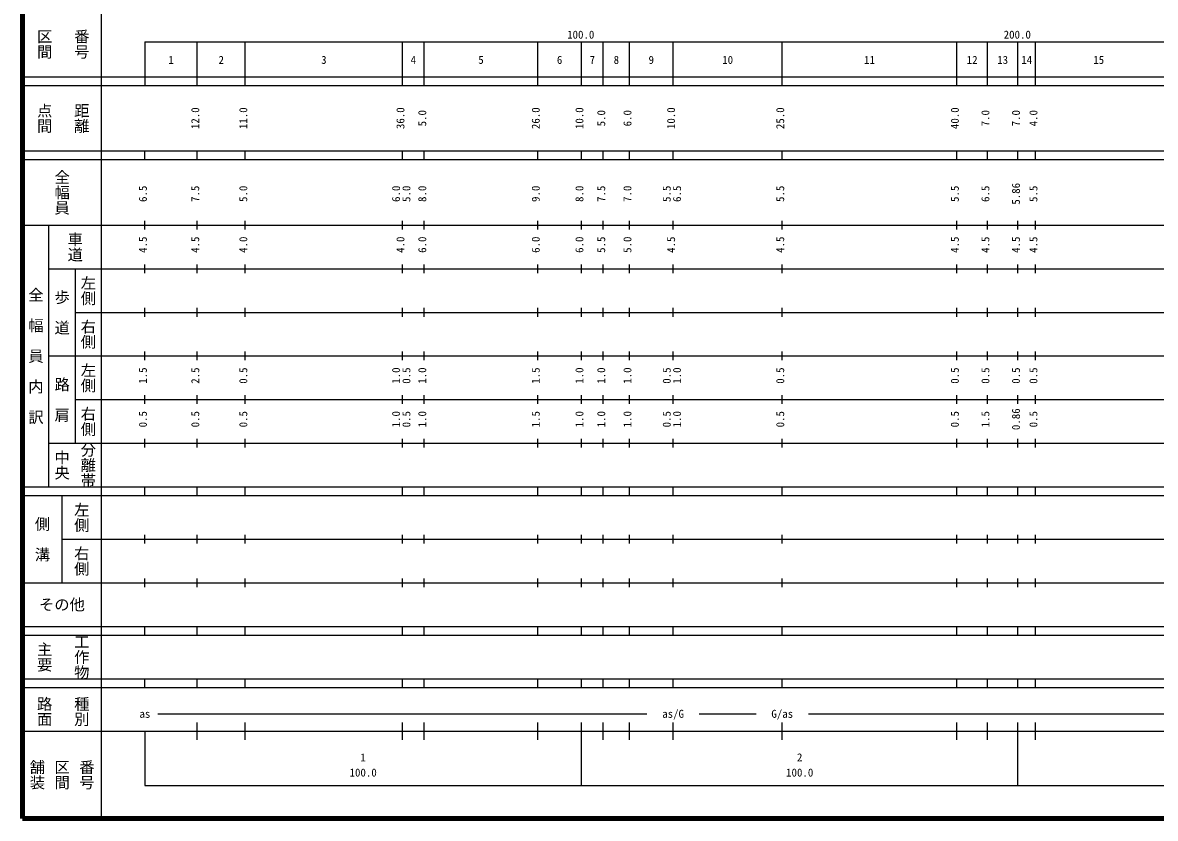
# Model space of a CAD drawing. Units: millimetres on the paper, enlarged 1000 times. Extents: x 40000 to 680000, y 20000 to 380000.
# Drawn here: x 40000 to 299472, y 20000 to 202409 of the extents above; entities that cross this region are included whole.
import ezdxf
from ezdxf.enums import TextEntityAlignment as Align

# ---------------------------------------------------------------- set-up
doc = ezdxf.new("R2010")
doc.units = ezdxf.units.MM
doc.header["$LTSCALE"] = 1000
doc.layers.add('M-TTL', color=2, linetype='Continuous', lineweight=140)
doc.layers.add('M-TTL-BAND', color=7, linetype='Continuous', lineweight=25)
doc.styles.add('@ＭＳ ゴシック', font='')
doc.styles.add('ＭＳ ゴシック', font='')
doc.styles.get('@ＭＳ ゴシック').set_extended_font_data('@MS Gothic')
doc.styles.get('ＭＳ ゴシック').set_extended_font_data('MS Gothic')

msp = doc.modelspace()

# ---------------------------------------------------------------- linework, layer by layer
at = {"layer": 'M-TTL'}
for p, q in [((40000, 380000), (40000, 20000)), ((40000, 20000), (680000, 20000))]:
    msp.add_line(p, q, dxfattribs=at)
at = {"layer": 'M-TTL-BAND'}
for p, q in [((58000, 370000), (58000, 20000)), ((68000, 198000), (579000, 198000)), ((68000, 198000), (68000, 188000)), ((80000, 188000), (80000, 198000)), ((91000, 188000), (91000, 198000)), ((127000, 188000), (127000, 198000)), ((132000, 188000), (132000, 198000)), ((158000, 188000), (158000, 198000)), ((168000, 188000), (168000, 198000)), ((173000, 188000), (173000, 198000)), ((179000, 188000), (179000, 198000)), ((189000, 188000), (189000, 198000)), ((214000, 188000), (214000, 198000)), ((254000, 188000), (254000, 198000)), ((261000, 188000), (261000, 198000)), ((268000, 188000), (268000, 198000)), ((272000, 188000), (272000, 198000)), ((40000, 190000), (579000, 190000)), ((40000, 188000), (579000, 188000)), ((40000, 173000), (579000, 173000)), ((68000, 171000), (68000, 173000)), ((80000, 171000), (80000, 173000)), ((91000, 171000), (91000, 173000)), ((127000, 171000), (127000, 173000)), ((132000, 171000), (132000, 173000)), ((158000, 171000), (158000, 173000)), ((168000, 171000), (168000, 173000)), ((173000, 171000), (173000, 173000)), ((179000, 171000), (179000, 173000)), ((189000, 171000), (189000, 173000)), ((214000, 171000), (214000, 173000)), ((254000, 171000), (254000, 173000)), ((261000, 171000), (261000, 173000)), ((268000, 171000), (268000, 173000)), ((272000, 171000), (272000, 173000)), ((40000, 171000), (579000, 171000)), ((40000, 156000), (579000, 156000)), ((46000, 96000), (46000, 156000)), ((68000, 155000), (68000, 157000)), ((80000, 155000), (80000, 157000)), ((91000, 155000), (91000, 157000)), ((127000, 155000), (127000, 157000)), ((132000, 155000), (132000, 157000)), ((158000, 155000), (158000, 157000)), ((168000, 155000), (168000, 157000)), ((173000, 155000), (173000, 157000)), ((179000, 155000), (179000, 157000)), ((189000, 155000), (189000, 157000)), ((214000, 155000), (214000, 157000)), ((254000, 155000), (254000, 157000)), ((261000, 155000), (261000, 157000)), ((268000, 155000), (268000, 157000)), ((272000, 155000), (272000, 157000)), ((46000, 146000), (579000, 146000)), ((52000, 146000), (52000, 106000)), ((68000, 145000), (68000, 147000)), ((80000, 145000), (80000, 147000)), ((91000, 145000), (91000, 147000)), ((127000, 145000), (127000, 147000)), ((132000, 145000), (132000, 147000)), ((158000, 145000), (158000, 147000)), ((168000, 145000), (168000, 147000)), ((173000, 145000), (173000, 147000)), ((179000, 145000), (179000, 147000)), ((189000, 145000), (189000, 147000)), ((214000, 145000), (214000, 147000)), ((254000, 145000), (254000, 147000)), ((261000, 145000), (261000, 147000)), ((268000, 145000), (268000, 147000)), ((272000, 145000), (272000, 147000)), ((52000, 136000), (579000, 136000)), ((68000, 135000), (68000, 137000)), ((80000, 135000), (80000, 137000)), ((91000, 135000), (91000, 137000)), ((127000, 135000), (127000, 137000)), ((132000, 135000), (132000, 137000)), ((158000, 135000), (158000, 137000)), ((168000, 135000), (168000, 137000)), ((173000, 135000), (173000, 137000)), ((179000, 135000), (179000, 137000)), ((189000, 135000), (189000, 137000)), ((214000, 135000), (214000, 137000)), ((254000, 135000), (254000, 137000)), ((261000, 135000), (261000, 137000)), ((268000, 135000), (268000, 137000)), ((272000, 135000), (272000, 137000)), ((46000, 126000), (579000, 126000)), ((68000, 125000), (68000, 127000)), ((80000, 125000), (80000, 127000)), ((91000, 125000), (91000, 127000)), ((127000, 125000), (127000, 127000)), ((132000, 125000), (132000, 127000)), ((158000, 125000), (158000, 127000)), ((168000, 125000), (168000, 127000)), ((173000, 125000), (173000, 127000)), ((179000, 125000), (179000, 127000)), ((189000, 125000), (189000, 127000)), ((214000, 125000), (214000, 127000)), ((254000, 125000), (254000, 127000)), ((261000, 125000), (261000, 127000)), ((268000, 125000), (268000, 127000)), ((272000, 125000), (272000, 127000)), ((68000, 115000), (68000, 117000)), ((80000, 115000), (80000, 117000)), ((91000, 115000), (91000, 117000)), ((127000, 115000), (127000, 117000)), ((132000, 115000), (132000, 117000)), ((158000, 115000), (158000, 117000)), ((168000, 115000), (168000, 117000)), ((173000, 115000), (173000, 117000)), ((179000, 115000), (179000, 117000)), ((189000, 115000), (189000, 117000)), ((214000, 115000), (214000, 117000)), ((254000, 115000), (254000, 117000)), ((261000, 115000), (261000, 117000)), ((268000, 115000), (268000, 117000)), ((272000, 115000), (272000, 117000)), ((52000, 116000), (579000, 116000)), ((68000, 105000), (68000, 107000)), ((80000, 105000), (80000, 107000)), ((91000, 105000), (91000, 107000)), ((127000, 105000), (127000, 107000)), ((132000, 105000), (132000, 107000)), ((158000, 105000), (158000, 107000)), ((168000, 105000), (168000, 107000)), ((173000, 105000), (173000, 107000)), ((179000, 105000), (179000, 107000)), ((189000, 105000), (189000, 107000)), ((214000, 105000), (214000, 107000)), ((254000, 105000), (254000, 107000)), ((261000, 105000), (261000, 107000)), ((268000, 105000), (268000, 107000)), ((272000, 105000), (272000, 107000)), ((46000, 106000), (579000, 106000)), ((40000, 96000), (579000, 96000)), ((40000, 94000), (579000, 94000)), ((49000, 94000), (49000, 74000)), ((68000, 94000), (68000, 96000)), ((80000, 94000), (80000, 96000)), ((91000, 94000), (91000, 96000)), ((127000, 94000), (127000, 96000)), ((132000, 94000), (132000, 96000)), ((158000, 94000), (158000, 96000)), ((168000, 94000), (168000, 96000)), ((173000, 94000), (173000, 96000)), ((179000, 94000), (179000, 96000)), ((189000, 94000), (189000, 96000)), ((214000, 94000), (214000, 96000)), ((254000, 94000), (254000, 96000)), ((261000, 94000), (261000, 96000)), ((268000, 94000), (268000, 96000)), ((272000, 94000), (272000, 96000)), ((49000, 84000), (579000, 84000)), ((68000, 83000), (68000, 85000)), ((80000, 83000), (80000, 85000)), ((91000, 83000), (91000, 85000)), ((127000, 83000), (127000, 85000)), ((132000, 83000), (132000, 85000)), ((158000, 83000), (158000, 85000)), ((168000, 83000), (168000, 85000)), ((173000, 83000), (173000, 85000)), ((179000, 83000), (179000, 85000)), ((189000, 83000), (189000, 85000)), ((214000, 83000), (214000, 85000)), ((254000, 83000), (254000, 85000)), ((261000, 83000), (261000, 85000)), ((268000, 83000), (268000, 85000)), ((272000, 83000), (272000, 85000)), ((40000, 74000), (579000, 74000)), ((68000, 73000), (68000, 75000)), ((80000, 73000), (80000, 75000)), ((91000, 73000), (91000, 75000)), ((127000, 73000), (127000, 75000)), ((132000, 73000), (132000, 75000)), ((158000, 73000), (158000, 75000)), ((168000, 73000), (168000, 75000)), ((173000, 73000), (173000, 75000)), ((179000, 73000), (179000, 75000)), ((189000, 73000), (189000, 75000)), ((214000, 73000), (214000, 75000)), ((254000, 73000), (254000, 75000)), ((261000, 73000), (261000, 75000)), ((268000, 73000), (268000, 75000)), ((272000, 73000), (272000, 75000)), ((40000, 64000), (579000, 64000)), ((68000, 62000), (68000, 64000)), ((80000, 62000), (80000, 64000)), ((91000, 62000), (91000, 64000)), ((127000, 62000), (127000, 64000)), ((132000, 62000), (132000, 64000)), ((158000, 62000), (158000, 64000)), ((168000, 62000), (168000, 64000)), ((173000, 62000), (173000, 64000)), ((179000, 62000), (179000, 64000)), ((189000, 62000), (189000, 64000)), ((214000, 62000), (214000, 64000)), ((254000, 62000), (254000, 64000)), ((261000, 62000), (261000, 64000)), ((268000, 62000), (268000, 64000)), ((272000, 62000), (272000, 64000)), ((40000, 62000), (579000, 62000)), ((40000, 52000), (579000, 52000)), ((68000, 50000), (68000, 52000)), ((80000, 50000), (80000, 52000)), ((91000, 50000), (91000, 52000)), ((127000, 50000), (127000, 52000)), ((132000, 50000), (132000, 52000)), ((158000, 50000), (158000, 52000)), ((168000, 50000), (168000, 52000)), ((173000, 50000), (173000, 52000)), ((179000, 50000), (179000, 52000)), ((189000, 50000), (189000, 52000)), ((214000, 50000), (214000, 52000)), ((254000, 50000), (254000, 52000)), ((261000, 50000), (261000, 52000)), ((268000, 50000), (268000, 52000)), ((272000, 50000), (272000, 52000)), ((40000, 50000), (579000, 50000)), ((71000, 44000), (183000, 44000)), ((80000, 38000), (80000, 42000)), ((91000, 38000), (91000, 42000)), ((127000, 38000), (127000, 42000)), ((132000, 38000), (132000, 42000)), ((158000, 38000), (158000, 42000)), ((168000, 27500), (168000, 42000)), ((173000, 38000), (173000, 42000)), ((179000, 38000), (179000, 42000)), ((189000, 38000), (189000, 42000)), ((195000, 44000), (208000, 44000)), ((214000, 38000), (214000, 42000)), ((220000, 44000), (565000, 44000)), ((254000, 38000), (254000, 42000)), ((261000, 38000), (261000, 42000)), ((268000, 27500), (268000, 42000)), ((272000, 38000), (272000, 42000)), ((40000, 40000), (579000, 40000)), ((68000, 40000), (68000, 27500)), ((68000, 27500), (579000, 27500))]:
    msp.add_line(p, q, dxfattribs=at)

# ---------------------------------------------------------------- texts
at = {"layer": 'M-TTL-BAND', "style": '@ＭＳ ゴシック'}
for s, p in [('区間', (45000, 197500)), ('番号', (53500, 197500)), ('点間', (45000, 180500)), ('距離', (53500, 180500)), ('全幅員', (49000, 163500)), ('車道', (52000, 151000)), ('左側', (55000, 141000)), ('全\u3000幅\u3000員\u3000内\u3000訳', (43000, 126000)), ('歩\u3000道', (49000, 136000)), ('右側', (55000, 131000)), ('左側', (55000, 121000)), ('路\u3000肩', (49000, 116000)), ('右側', (55000, 111000)), ('中央', (49000, 101000)), ('分離帯', (55000, 101000)), ('左側', (53500, 89000)), ('側\u3000溝', (44500, 84000)), ('右側', (53500, 79000)), ('主要', (45000, 57000)), ('工作物', (53500, 57000)), ('路面', (45000, 44500)), ('種別', (53500, 44500)), ('舗装', (43333, 30000)), ('区間', (49000, 30000)), ('番号', (54667, 30000))]:
    msp.add_text(s, height=2566, rotation=270, dxfattribs=at).set_placement(p, align=Align.MIDDLE_CENTER)
at = {"layer": 'M-TTL-BAND', "style": 'ＭＳ ゴシック'}
for s, p in [('100.0', (167844, 198195)), ('200.0', (267844, 198195)), ('1', (74000, 192405)), ('2', (85500, 192405)), ('3', (109000, 192405)), ('4', (129500, 192405)), ('5', (145000, 192405)), ('6', (163000, 192405)), ('7', (170500, 192405)), ('8', (176000, 192405)), ('9', (184000, 192405)), ('10', (201500, 192405)), ('11', (234000, 192405)), ('12', (257500, 192405)), ('13', (264500, 192405)), ('14', (270000, 192405)), ('15', (286500, 192405)), ('as', (68000, 42500)), ('as/G', (189000, 42500)), ('G/as', (214000, 42500)), ('1', (118000, 32523)), ('2', (218000, 32523)), ('100.0', (118000, 29033)), ('100.0', (218000, 29033))]:
    msp.add_text(s, height=1833, dxfattribs=at).set_placement(p, align=Align.BOTTOM_CENTER)
for s, p in [('12.0', (81000, 180500)), ('11.0', (92000, 180500)), ('36.0', (128000, 180500)), ('5.0', (133000, 180500)), ('26.0', (159000, 180500)), ('10.0', (169000, 180500)), ('5.0', (174000, 180500)), ('6.0', (180000, 180500)), ('10.0', (190000, 180500)), ('25.0', (215000, 180500)), ('40.0', (255000, 180500)), ('7.0', (262000, 180500)), ('7.0', (269000, 180500)), ('4.0', (273000, 180500)), ('6.5', (69000, 163174)), ('7.5', (81000, 163174)), ('5.0', (92000, 163174)), ('6.0', (127000, 163174)), ('5.0', (129370, 163174)), ('8.0', (133000, 163174)), ('9.0', (159000, 163174)), ('8.0', (169000, 163174)), ('7.5', (174000, 163174)), ('7.0', (180000, 163174)), ('5.5', (189000, 163174)), ('6.5', (191370, 163174)), ('5.5', (215000, 163174)), ('5.5', (255000, 163174)), ('6.5', (262000, 163174)), ('5.86', (269000, 163174)), ('5.5', (273000, 163174)), ('4.5', (69000, 151500)), ('4.5', (81000, 151500)), ('4.0', (92000, 151500)), ('4.0', (128000, 151500)), ('6.0', (133000, 151500)), ('6.0', (159000, 151500)), ('6.0', (169000, 151500)), ('5.5', (174000, 151500)), ('5.0', (180000, 151500)), ('4.5', (190000, 151500)), ('4.5', (215000, 151500)), ('4.5', (255000, 151500)), ('4.5', (262000, 151500)), ('4.5', (269000, 151500)), ('4.5', (273000, 151500)), ('1.5', (69000, 121500)), ('2.5', (81000, 121500)), ('0.5', (92000, 121500)), ('1.0', (127000, 121500)), ('0.5', (129370, 121500)), ('1.0', (133000, 121500)), ('1.5', (159000, 121500)), ('1.0', (169000, 121500)), ('1.0', (174000, 121500)), ('1.0', (180000, 121500)), ('0.5', (189000, 121500)), ('1.0', (191370, 121500)), ('0.5', (215000, 121500)), ('0.5', (255000, 121500)), ('0.5', (262000, 121500)), ('0.5', (269000, 121500)), ('0.5', (273000, 121500)), ('0.5', (69000, 111500)), ('0.5', (81000, 111500)), ('0.5', (92000, 111500)), ('1.0', (127000, 111500)), ('0.5', (129370, 111500)), ('1.0', (133000, 111500)), ('1.5', (159000, 111500)), ('1.0', (169000, 111500)), ('1.0', (174000, 111500)), ('1.0', (180000, 111500)), ('0.5', (189000, 111500)), ('1.0', (191370, 111500)), ('0.5', (215000, 111500)), ('0.5', (255000, 111500)), ('1.5', (262000, 111500)), ('0.86', (269000, 111500)), ('0.5', (273000, 111500))]:
    msp.add_text(s, height=1833, rotation=90, dxfattribs=at).set_placement(p, align=Align.BOTTOM_CENTER)
msp.add_text('その他', height=2566, dxfattribs=at).set_placement((49000, 69000), align=Align.MIDDLE_CENTER)

doc.saveas('drawing.dxf')
